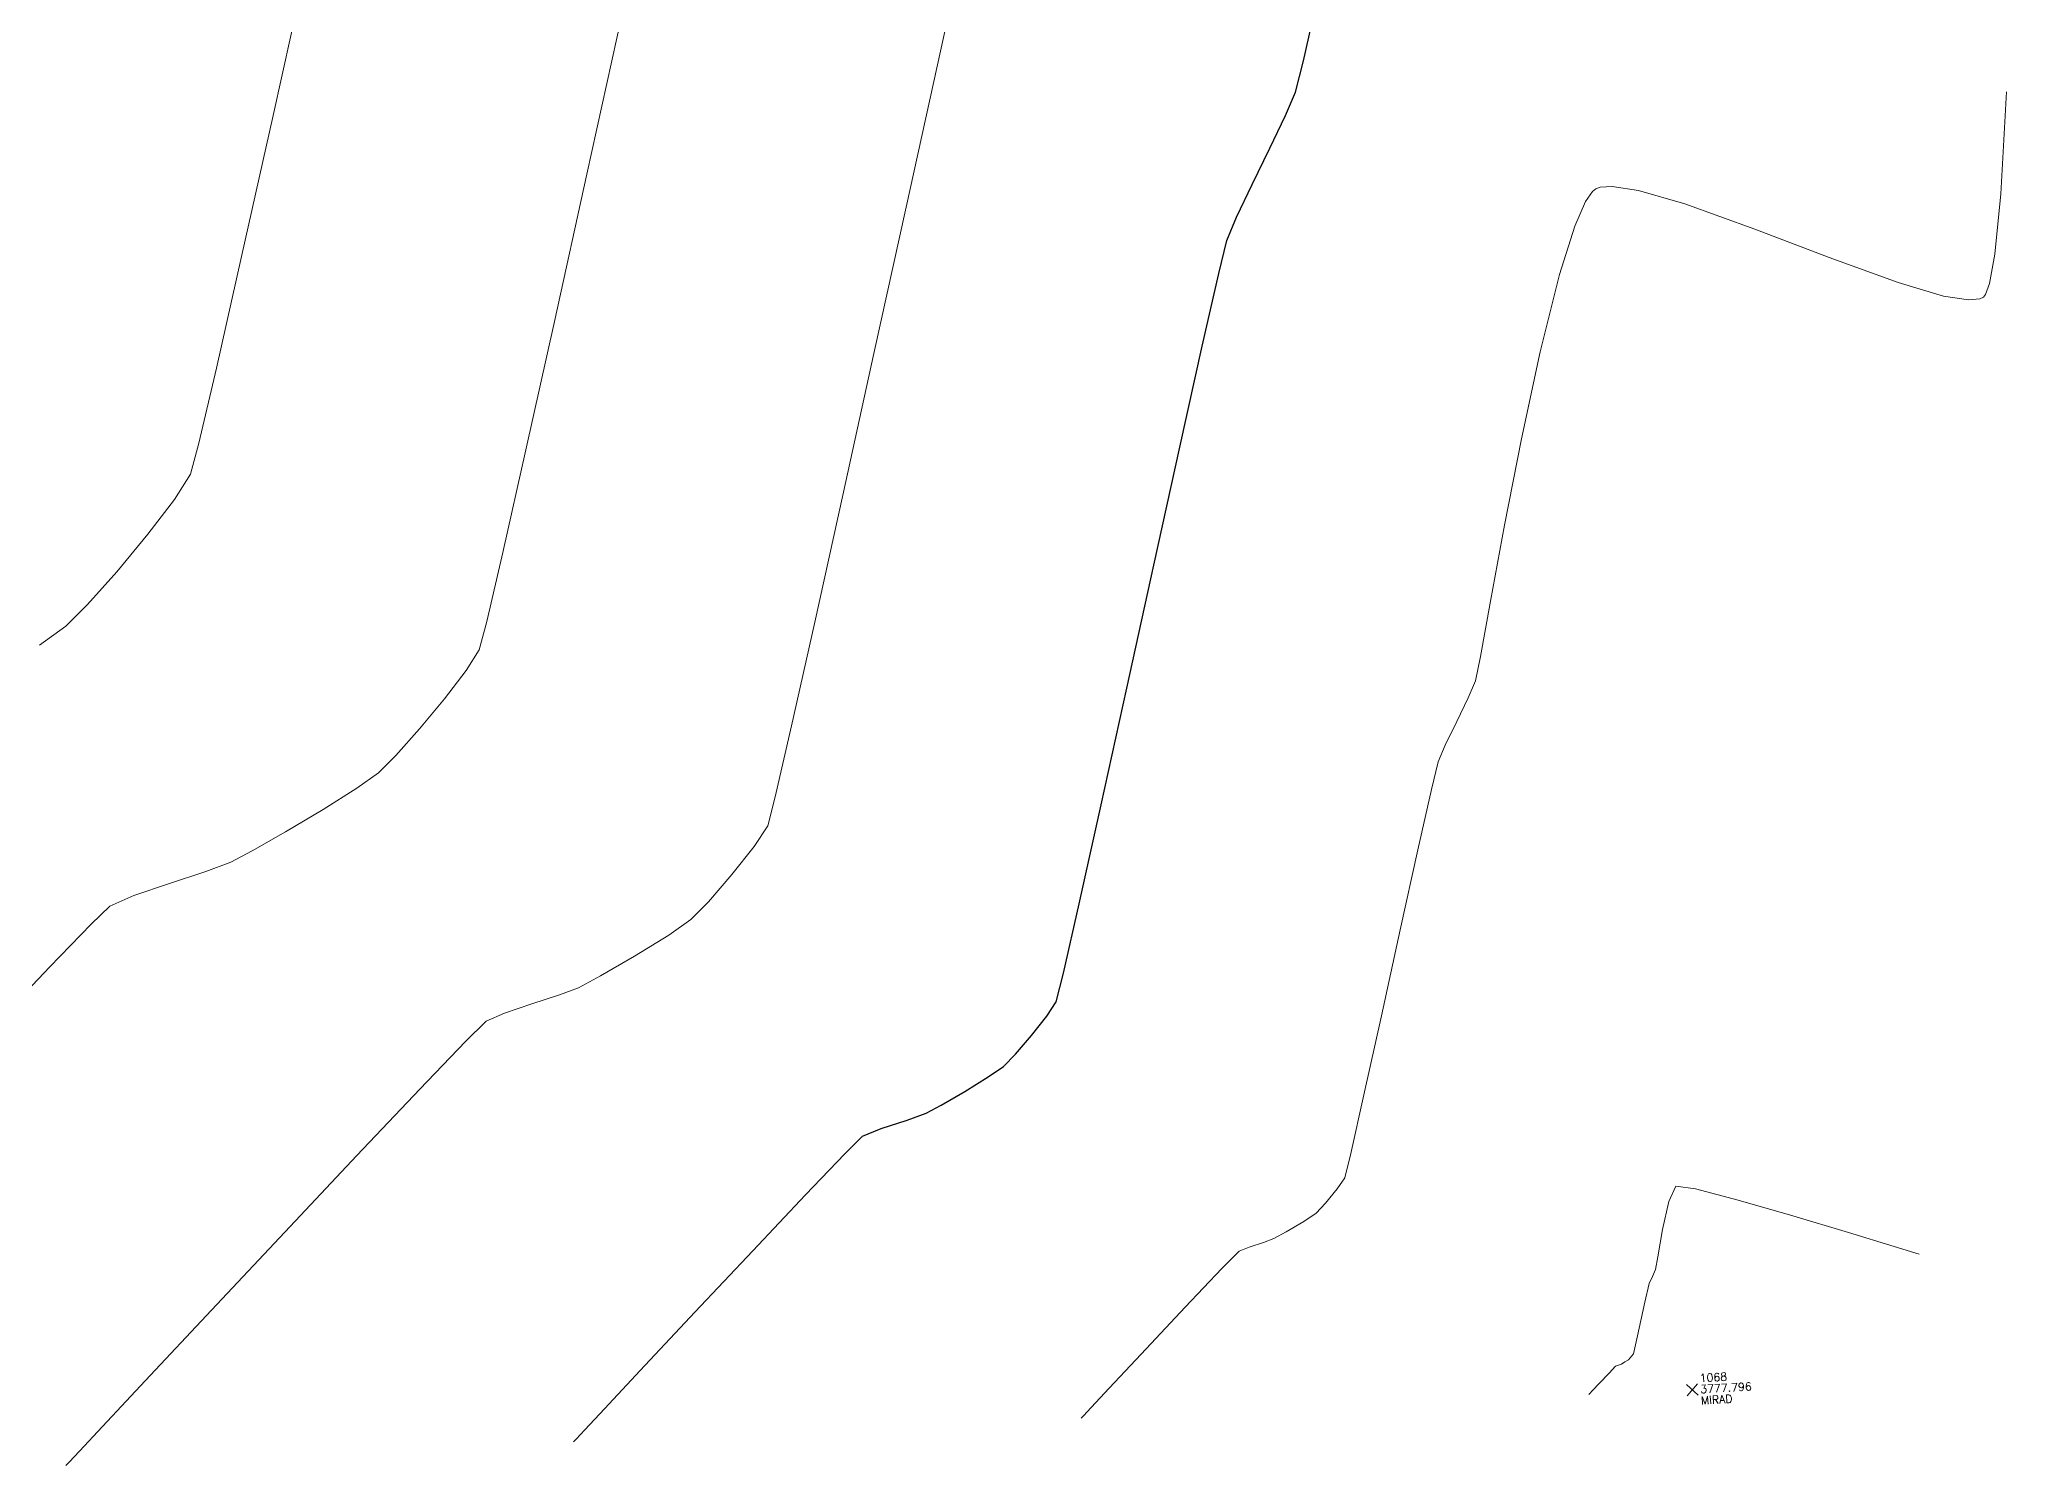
# Model space of a CAD drawing. Header units: millimetres. Extents: x 736950 to 740938, y 8500595 to 8502163.
# Drawn here: x 737324.07 to 737348.65, y 8500711.35 to 8500729.17 of the extents above; entities that cross this region are included whole.
import ezdxf

# ---------------------------------------------------------------- set-up
doc = ezdxf.new("R2010")
doc.units = ezdxf.units.MM
for name, color, linetype, lineweight in [('CONT-MJR', 80, 'Continuous', 30), ('CONT-MNR', 96, 'Continuous', 15), ('MIRADOR', 152, 'Continuous', 15)]:
    doc.layers.add(name, color=color, linetype=linetype, lineweight=lineweight)
doc.styles.add('5mm', font='arial.ttf', dxfattribs={"height": 3})

msp = doc.modelspace()

# ---------------------------------------------------------------- linework, layer by layer
at = {"layer": 'CONT-MJR', "elevation": 3780}
for points in [[(737339.8644415096, 8500728.907177895), (737340.0680497249, 8500729.797457736)], [(737339.6430816896, 8500728.223154027), (737339.7671279005, 8500728.514298722)], [(737338.908071165, 8500726.658818945), (737339.0304882359, 8500726.950345064)], [(737338.8070365683, 8500726.247846967), (737338.908071165, 8500726.658818945)], [(737336.4691259667, 8500716.727241935), (737336.6599714495, 8500716.968495153)], [(737336.2672420135, 8500716.493925557), (737336.4691259667, 8500716.727241935)], [(737335.9269023009, 8500716.207686499), (737336.1171496293, 8500716.340474423)], [(737335.3386772146, 8500715.856876088), (737335.6324966054, 8500716.027127195)], [(737334.5869348532, 8500715.562741738), (737334.9118469385, 8500715.66943529)], [(737334.9118469385, 8500715.66943529), (737335.1501888001, 8500715.755012754)], [(737334.1352032999, 8500715.24775961), (737334.356990652, 8500715.466751987)], [(737334.356990652, 8500715.466751987), (737334.5869348532, 8500715.562741738)], [(737332.984142532, 8500714.03652797), (737333.6431807465, 8500714.733805738)], [(737330.8838833442, 8500711.797609538), (737331.1289169389, 8500712.059126394)]]:
    msp.add_lwpolyline(points, dxfattribs=at)
at = {"layer": 'CONT-MJR', "extrusion": (0.9706670033164071, -0.2404278866370251, 0), "elevation": -1328100.809383885}
msp.add_lwpolyline([(8428653.714924673, 3780), (8428654.119676432, 3780)], dxfattribs=at)
at = {"layer": 'CONT-MJR', "extrusion": (0.9021340166480231, -0.431455925914229, 0), "elevation": -3002510.392619038}
msp.add_lwpolyline([(7986925.199351875, 3780.00000000001), (7986925.654806239, 3780.00000000001)], dxfattribs=at)
at = {"layer": 'CONT-MJR', "extrusion": (0.8984061254823044, -0.439165610784672, 0), "elevation": -3070797.046430087}
msp.add_lwpolyline([(7960919.564173521, 3780), (7960920.066013938, 3780)], dxfattribs=at)
at = {"layer": 'CONT-MJR', "extrusion": (0.9029069439234348, -0.4298360741199413, 0), "elevation": -2988170.568848304}
msp.add_lwpolyline([(7992300.30602411, 3780.000000000011), (7992300.761299801, 3780.000000000011)], dxfattribs=at)
at = {"layer": 'CONT-MJR', "extrusion": (0.9753527866216736, -0.2206511763606443, 0), "elevation": -1156529.786379822}
msp.add_lwpolyline([(8453900.777479742, 3780), (8453901.709294517, 3780)], dxfattribs=at)
at = {"layer": 'CONT-MJR', "extrusion": (0.9762956516364995, -0.2164412174140194, 0), "elevation": -1120046.870914734}
msp.add_lwpolyline([(8458810.355538929, 3780.000000000006), (8458811.648760745, 3780.000000000006)], dxfattribs=at)
at = {"layer": 'CONT-MJR', "extrusion": (0.9766350194418061, -0.2149047202829741, 0), "elevation": -1106735.303871545}
msp.add_lwpolyline([(8460560.802049441, 3780.000000000013), (8460562.309396634, 3780.000000000013)], dxfattribs=at)
at = {"layer": 'CONT-MJR', "extrusion": (0.9767193773613434, -0.2145209963776739, 0), "elevation": -1103411.173096476}
msp.add_lwpolyline([(8460993.396927252, 3780.000000000013), (8460994.971106948, 3780.000000000013)], dxfattribs=at)
at = {"layer": 'CONT-MJR', "extrusion": (0.976609187689619, -0.2150220791458928, 0), "elevation": -1107751.984935164}
msp.add_lwpolyline([(8460424.678741865, 3780), (8460426.172459211, 3780)], dxfattribs=at)
at = {"layer": 'CONT-MJR', "extrusion": (0.976226891607462, -0.2167511386416055, 0), "elevation": -1122732.116069574}
msp.add_lwpolyline([(8458448.521104489, 3780.000000000006), (8458449.787067251, 3780.000000000006)], dxfattribs=at)
at = {"layer": 'CONT-MJR', "extrusion": (0.9751594260884168, -0.221504161836544, 0), "elevation": -1163923.309558002}
msp.add_lwpolyline([(8452877.98659486, 3780.000000000013), (8452878.87752429, 3780.000000000013)], dxfattribs=at)
at = {"layer": 'CONT-MJR', "extrusion": (0.9697415244592545, -0.2441339299225756, 0), "elevation": -1360287.39383599}
msp.add_lwpolyline([(8423507.328955993, 3780), (8423507.697685283, 3780)], dxfattribs=at)
at = {"layer": 'CONT-MJR', "extrusion": (0.834643422188462, -0.5507906660406773, 0), "elevation": -4066702.367717153}
msp.add_lwpolyline([(7501185.651682208, 3780.000000000013), (7501185.864062303, 3780.000000000013)], dxfattribs=at)
at = {"layer": 'CONT-MJR', "extrusion": (-0.7148872510183081, 0.6992397431006668, 0), "elevation": 5416926.520219363}
msp.add_lwpolyline([(-6592628.453462724, 3780.000000000003), (-6592628.668113542, 3780.000000000003)], dxfattribs=at)
at = {"layer": 'CONT-MJR', "extrusion": (0.5228085166220724, -0.8524501480716796, 0), "elevation": -6860951.287761732}
msp.add_lwpolyline([(5072788.605468102, 3780.000000000009), (5072788.950832224, 3780.000000000009)], dxfattribs=at)
at = {"layer": 'CONT-MJR', "extrusion": (0.4754364991014167, -0.8797500413880006, 0), "elevation": -7127948.994829929}
msp.add_lwpolyline([(4690221.167314949, 3780.000000000013), (4690221.381567185, 3780.000000000013)], dxfattribs=at)
at = {"layer": 'CONT-MJR', "extrusion": (0.7223507943930658, -0.6915268106441765, 0), "elevation": -5345858.605180296}
msp.add_lwpolyline([(6650384.023522846, 3780), (6650384.735024622, 3780)], dxfattribs=at)
at = {"layer": 'CONT-MJR', "extrusion": (0.7286238278141463, -0.6849140950086087, 0), "elevation": -5285020.479975972}
msp.add_lwpolyline([(6698831.498637477, 3780), (6698832.554002432, 3780)], dxfattribs=at)
at = {"layer": 'CONT-MJR', "extrusion": (0.7295564425246527, -0.6839206073593435, 0), "elevation": -5275887.479421277}
msp.add_lwpolyline([(6706025.859130835, 3780), (6706026.858385588, 3780)], dxfattribs=at)
at = {"layer": 'CONT-MJR', "extrusion": (0.7299020261365985, -0.6835517772939284, 0), "elevation": -5272497.351349717}
msp.add_lwpolyline([(6708690.959185481, 3780.000000000003), (6708691.616019906, 3780.000000000003)], dxfattribs=at)
at = {"layer": 'CONT-MJR', "extrusion": (0.7289441512458474, -0.6845731694745794, 0), "elevation": -5281886.182739816}
msp.add_lwpolyline([(6701300.929682746, 3780.000000000003), (6701301.08642556, 3780.000000000003)], dxfattribs=at)
at = {"layer": 'CONT-MJR', "extrusion": (0.7274287117049759, -0.6861832622464928, 0), "elevation": -5296690.497390842}
msp.add_lwpolyline([(6689605.735955605, 3780.000000000013), (6689605.786026132, 3780.000000000013)], dxfattribs=at)
at = {"layer": 'CONT-MNR', "extrusion": (0.9764628717626477, -0.2156855583228585, 0), "elevation": -1113503.91331875}
msp.add_lwpolyline([(8459678.6863197, 3781.00000000001), (8459680.339782188, 3781.00000000001)], dxfattribs=at)
at = {"layer": 'CONT-MNR', "extrusion": (0.9764284376948598, -0.2158413909813762, 0), "elevation": -1114861.964426672}
msp.add_lwpolyline([(8459498.458551873, 3783), (8459500.548085261, 3783)], dxfattribs=at)
at = {"layer": 'CONT-MNR', "extrusion": (0.9766696222234444, -0.2147474074952113, 0), "elevation": -1105380.488120425}
msp.add_lwpolyline([(8460742.205611082, 3782), (8460744.235748973, 3782)], dxfattribs=at)
at = {"layer": 'CONT-MNR', "extrusion": (0.9766682873005514, -0.214753478624696, 0), "elevation": -1105429.096405542}
msp.add_lwpolyline([(8460735.79010703, 3781.000000000013), (8460737.612854334, 3781.000000000013)], dxfattribs=at)
at = {"layer": 'CONT-MNR', "extrusion": (0.9983610353778685, -0.05722973911552062, 0), "elevation": 249645.6905534426}
msp.add_lwpolyline([(8528993.11769597, 3779.000000000013), (8528994.395925885, 3779.000000000013)], dxfattribs=at)
at = {"layer": 'CONT-MNR'}
for points, elevation in [([(737326.5954299613, 8500726.458239587), (737326.9881280875, 8500728.220719963)], 3783), ([(737343.3921524638, 8500727.147873249), (737343.4775764782, 8500727.270580927)], 3779), ([(737343.4775764782, 8500727.270580927), (737343.5184688604, 8500727.303965744)], 3779), ([(737343.5184688604, 8500727.303965744), (737343.572411214, 8500727.325350141)], 3779), ([(737343.572411214, 8500727.325350141), (737343.7252714105, 8500727.336839104)], 3779), ([(737343.7252714105, 8500727.336839104), (737344.0529106898, 8500727.285574289)], 3779), ([(737343.2566030517, 8500726.839142445), (737343.3921524638, 8500727.147873249)], 3779), ([(737343.0667494289, 8500726.237277715), (737343.2566030517, 8500726.839142445)], 3779), ([(737347.864339896, 8500725.966625758), (737348.1768643326, 8500725.917643834)], 3779), ([(737348.1768643326, 8500725.917643834), (737348.3177101677, 8500725.930947399)], 3779), ([(737330.1476121884, 8500724.042383457), (737330.5044251225, 8500725.647992302)], 3782), ([(737325.9570805823, 8500723.741882114), (737326.060917509, 8500724.128391966)], 3783), ([(737329.8591148348, 8500722.76221734), (737330.1476121884, 8500724.042383457)], 3782), ([(737325.0344097205, 8500722.521582292), (737325.421944182, 8500722.988817954)], 3783), ([(737329.5637031964, 8500721.543173676), (737329.6580921434, 8500721.898734046)], 3782), ([(737329.1313985403, 8500720.934818234), (737329.4003088652, 8500721.286835948)], 3782), ([(737342.0170447694, 8500721.157449692), (737342.0782806609, 8500721.46218222)], 3779), ([(737328.0371549618, 8500719.815351684), (737328.3051759145, 8500720.007145036)], 3782), ([(737333.1703258106, 8500719.34446524), (737333.2645012154, 8500719.708345892)], 3781), ([(737327.1452289171, 8500719.27099276), (737327.6164077382, 8500719.551060565)], 3782), ([(737333.0002739832, 8500719.086776344), (737333.1703258106, 8500719.34446524)], 3781), ([(737326.1487949013, 8500718.774132878), (737326.4607551724, 8500718.890411435)], 3782), ([(737326.4607551724, 8500718.890411435), (737326.7259131705, 8500719.031869357)], 3782), ([(737325.2462215417, 8500718.473607155), (737325.6952556843, 8500718.626662945)], 3782), ([(737332.4293551487, 8500718.39688479), (737332.7228379912, 8500718.736061592)], 3781), ([(737324.1971102635, 8500717.58309057), (737324.7138682603, 8500718.116028855)], 3782), ([(737331.9345963297, 8500717.9807732), (737332.211162772, 8500718.17380973)], 3781), ([(737331.0794814592, 8500717.470792912), (737331.5066127328, 8500717.718290437)], 3781), ([(737330.8054719863, 8500717.322712094), (737331.0794814592, 8500717.470792912)], 3781), ([(737329.8798378864, 8500717.005052505), (737330.2220608635, 8500717.121701112)], 3781), ([(737330.2220608635, 8500717.121701112), (737330.5677172982, 8500717.234092565)], 3781), ([(737329.3948298898, 8500716.651879761), (737329.6523835729, 8500716.903661506)], 3781), ([(737329.6523835729, 8500716.903661506), (737329.8798378864, 8500717.005052505)], 3781), ([(737328.034845246, 8500715.225562211), (737328.8221426607, 8500716.05627282)], 3781), ([(737344.4342717313, 8500714.65360282), (737344.5213557632, 8500714.842036983)], 3778), ([(737344.767482888, 8500714.807743652), (737345.3003227824, 8500714.668856079)], 3778), ([(737339.6478077947, 8500714.271376643), (737339.8690955107, 8500714.403053997)], 3779), ([(737339.3647043429, 8500714.140564198), (737339.4949056144, 8500714.187313411)], 3779), ([(737339.0615977314, 8500714.029842466), (737339.1872115332, 8500714.082279697)], 3779), ([(737344.2669616379, 8500713.800600667), (737344.2932871666, 8500713.961484915)], 3778), ([(737347.2504141784, 8500714.08836815), (737347.5614002462, 8500713.994843842)], 3778), ([(737344.1874482163, 8500713.628859336), (737344.2271379738, 8500713.714745678)], 3778), ([(737344.2271379738, 8500713.714745678), (737344.2669616379, 8500713.800600667)], 3778), ([(737343.9291233439, 8500712.67380381), (737343.9901936526, 8500712.748339932)], 3778), ([(737343.6848876299, 8500712.507474132), (737343.7662048105, 8500712.592932947)], 3778), ([(737343.7662048105, 8500712.592932947), (737343.8396224282, 8500712.61961407)], 3778), ([(737343.8840856215, 8500712.646034267), (737343.9291233439, 8500712.67380381)], 3778), ([(737343.4316256555, 8500712.239374094), (737343.4410317431, 8500712.249326957)], 3778), ([(737343.4410317431, 8500712.249326957), (737343.4775765807, 8500712.28803347)], 3778), ([(737343.4775765807, 8500712.28803347), (737343.5614699444, 8500712.376889441)], 3778), ([(737337.0869247596, 8500711.943152068), (737337.115235872, 8500711.973192113)], 3779), ([(737324.4401569074, 8500711.395890234), (737324.5688316361, 8500711.532842651)], 3781)]:
    msp.add_lwpolyline(points, dxfattribs=dict(at, elevation=elevation))
at = {"layer": 'CONT-MNR', "extrusion": (0.9765094060852235, -0.2154747777051511, 0), "elevation": -1111681.796368925}
msp.add_lwpolyline([(8459914.680350626, 3782.000000000013), (8459916.564420015, 3782.000000000013)], dxfattribs=at)
at = {"layer": 'CONT-MNR', "extrusion": (0.2793885032761966, 0.9601781419284063, 0), "elevation": 8368217.981445154}
msp.add_lwpolyline([(1667023.830389981, 3779), (1667023.225308652, 3779)], dxfattribs=at)
at = {"layer": 'CONT-MNR', "extrusion": (0.9952696681331146, -0.0971508501980308, 0), "elevation": -91992.20120715047}
msp.add_lwpolyline([(8532149.265249673, 3779.00000000001), (8532150.022557884, 3779.00000000001)], dxfattribs=at)
at = {"layer": 'CONT-MNR', "extrusion": (0.9767219241751859, -0.214509400343021, 0), "elevation": -1103314.705207925}
msp.add_lwpolyline([(8461009.900349515, 3781), (8461011.775104078, 3781)], dxfattribs=at)
at = {"layer": 'CONT-MNR', "extrusion": (0.3392395040796845, 0.9407000366066592, 0), "elevation": 8246770.737633916}
msp.add_lwpolyline([(2190162.327227277, 3779.000000000013), (2190161.398836752, 3779.000000000013)], dxfattribs=at)
at = {"layer": 'CONT-MNR', "extrusion": (-0.3572426712047968, -0.9340116026423129, 0), "elevation": -8203188.742168305}
msp.add_lwpolyline([(-2348133.090864463, 3779.000000000013), (-2348132.098157569, 3779.000000000013)], dxfattribs=at)
at = {"layer": 'CONT-MNR', "extrusion": (0.9753554662496815, -0.2206393311648369, 0), "elevation": -1156439.074897337}
msp.add_lwpolyline([(8453911.835521871, 3783.00000000001), (8453913.265003, 3783.00000000001)], dxfattribs=at)
at = {"layer": 'CONT-MNR', "extrusion": (-0.3411946244635836, -0.9399926745656874, 0), "elevation": -8242199.228404111}
msp.add_lwpolyline([(-2207301.920746057, 3779.00000000001), (-2207301.001964431, 3779.00000000001)], dxfattribs=at)
at = {"layer": 'CONT-MNR', "extrusion": (0.9842691115237631, -0.1766757371577153, 0), "elevation": -776122.7582584522}
msp.add_lwpolyline([(8497273.725802887, 3779), (8497274.099009437, 3779)], dxfattribs=at)
at = {"layer": 'CONT-MNR', "extrusion": (0.9701143165458397, -0.2426483316093444, 0), "elevation": -1347379.973683782}
msp.add_lwpolyline([(8425590.292008413, 3779.000000000003), (8425591.288790422, 3779.000000000003)], dxfattribs=at)
at = {"layer": 'CONT-MNR', "extrusion": (-0.2826056044683769, -0.9592361921461592, 0), "elevation": -8362582.645609318}
msp.add_lwpolyline([(-1695062.632864168, 3779.000000000006), (-1695062.042541796, 3779.000000000006)], dxfattribs=at)
at = {"layer": 'CONT-MNR', "extrusion": (0.76681005946753, -0.6418740785383089, 0), "elevation": -4890989.494535384}
msp.add_lwpolyline([(6991726.976174964, 3779), (6991727.01790075, 3779)], dxfattribs=at)
at = {"layer": 'CONT-MNR', "extrusion": (0.9387185027769573, -0.3446847437067496, 0), "elevation": -2237907.979152917}
msp.add_lwpolyline([(8233941.510925528, 3779.00000000001), (8233941.655364739, 3779.00000000001)], dxfattribs=at)
at = {"layer": 'CONT-MNR', "extrusion": (0.4272868588506793, -0.9041161099402663, 0), "elevation": -7370584.0138033}
msp.add_lwpolyline([(4298896.973664147, 3779), (4298897.026039978, 3779)], dxfattribs=at)
at = {"layer": 'CONT-MNR', "extrusion": (0.9766477953765569, -0.2148466517917165, 0), "elevation": -1106236.244832685}
msp.add_lwpolyline([(8460626.60944386, 3781), (8460628.418927228, 3781)], dxfattribs=at)
at = {"layer": 'CONT-MNR', "extrusion": (0.9776565666720312, -0.2102085574924496, 0), "elevation": -1066057.14207194}
msp.add_lwpolyline([(8465784.54124083, 3779.000000000013), (8465785.65356507, 3779.000000000013)], dxfattribs=at)
at = {"layer": 'CONT-MNR', "extrusion": (0.9736550186887657, -0.2280261050454076, 0), "elevation": -1220485.793440385}
msp.add_lwpolyline([(8444902.299917012, 3783), (8444903.260827577, 3783)], dxfattribs=at)
at = {"layer": 'CONT-MNR', "extrusion": (0.981368976261172, -0.1921325907598689, 0), "elevation": -909661.0168350061}
msp.add_lwpolyline([(8484013.429049116, 3779), (8484014.531065196, 3779)], dxfattribs=at)
at = {"layer": 'CONT-MNR', "extrusion": (0.8432584673794393, -0.537508285696955, 0), "elevation": -3947453.089155615}
msp.add_lwpolyline([(7564625.709092555, 3783.00000000001), (7564626.085385784, 3783.00000000001)], dxfattribs=at)
at = {"layer": 'CONT-MNR', "extrusion": (0.7946624004317795, -0.6070516199961927, 0), "elevation": -4574452.871799277}
msp.add_lwpolyline([(7202799.527555285, 3783.000000000004), (7202800.075903497, 3783.000000000004)], dxfattribs=at)
at = {"layer": 'CONT-MNR', "extrusion": (0.976413719574342, -0.2159079623983295, 0), "elevation": -1115430.7448979}
msp.add_lwpolyline([(8459417.709352095, 3781.00000000001), (8459419.336287078, 3781.00000000001)], dxfattribs=at)
at = {"layer": 'CONT-MNR', "extrusion": (0.9833079398738591, -0.1819491560327421, 0), "elevation": -821664.7779556252}
msp.add_lwpolyline([(8492986.37869007, 3779.00000000001), (8492987.343832683, 3779.00000000001)], dxfattribs=at)
at = {"layer": 'CONT-MNR', "extrusion": (0.9739550886676307, -0.2267410092118927, 0), "elevation": -1209336.289824187}
msp.add_lwpolyline([(8446504.22141806, 3782), (8446505.107992096, 3782)], dxfattribs=at)
at = {"layer": 'CONT-MNR', "extrusion": (-0.7472071041692141, 0.6645912604594325, 0), "elevation": 5098571.391641509}
msp.add_lwpolyline([(-6841819.481612988, 3783), (-6841820.032684176, 3783)], dxfattribs=at)
at = {"layer": 'CONT-MNR', "extrusion": (0.7075717207400511, -0.7066415357230025, 0), "elevation": -5485253.242233281}
msp.add_lwpolyline([(6535894.425970213, 3783.000000000013), (6535894.806620879, 3783.000000000013)], dxfattribs=at)
at = {"layer": 'CONT-MNR', "extrusion": (0.9838785307799347, -0.1788380179668665, 0), "elevation": -794797.1369240716}
msp.add_lwpolyline([(8495542.138624594, 3779.00000000001), (8495542.840047669, 3779.00000000001)], dxfattribs=at)
at = {"layer": 'CONT-MNR', "extrusion": (0.5819408027798408, -0.8132311492189379, 0), "elevation": -6483972.638751111}
msp.add_lwpolyline([(5546531.652585912, 3783), (5546532.060556939, 3783)], dxfattribs=at)
at = {"layer": 'CONT-MNR', "extrusion": (0.9758878299857506, -0.2182726352195866, 0), "elevation": -1135919.927059799}
msp.add_lwpolyline([(8456689.494197926, 3781), (8456690.82131253, 3781)], dxfattribs=at)
at = {"layer": 'CONT-MNR', "extrusion": (0.8432584674371157, -0.5375082856064702, 0), "elevation": -3947448.865204834}
msp.add_lwpolyline([(7564625.866334613, 3782), (7564626.170319379, 3782)], dxfattribs=at)
at = {"layer": 'CONT-MNR', "extrusion": (0.9165846163207808, -0.3998407697122531, 0), "elevation": -2723098.540913751}
msp.add_lwpolyline([(8086449.410279259, 3779), (8086449.640187335, 3779)], dxfattribs=at)
at = {"layer": 'CONT-MNR', "extrusion": (0.7697006947487921, -0.6384049189215469, 0), "elevation": -4859379.314471356}
msp.add_lwpolyline([(7013724.863356533, 3782.00000000001), (7013725.353744183, 3782.00000000001)], dxfattribs=at)
at = {"layer": 'CONT-MNR', "extrusion": (0.8998874210652182, -0.4361222642890304, 0), "elevation": -3043828.943934661}
msp.add_lwpolyline([(7971262.751043672, 3779.000000000009), (7971263.079876236, 3779.000000000009)], dxfattribs=at)
at = {"layer": 'CONT-MNR', "extrusion": (0.7472071040930139, -0.6645912605451052, 0), "elevation": -5098567.259651242}
msp.add_lwpolyline([(6841820.63400831, 3782.000000000003), (6841821.079185721, 3782.000000000003)], dxfattribs=at)
at = {"layer": 'CONT-MNR', "extrusion": (0.974557356765023, -0.2241382572770032, 0), "elevation": -1186762.943721694}
msp.add_lwpolyline([(8449703.522503585, 3781.000000000013), (8449704.43254545, 3781.000000000013)], dxfattribs=at)
at = {"layer": 'CONT-MNR', "extrusion": (0.9003490143614555, -0.4351685332585016, 0), "elevation": -3035381.190844656}
msp.add_lwpolyline([(7974483.072217582, 3779), (7974483.400971956, 3779)], dxfattribs=at)
at = {"layer": 'CONT-MNR', "extrusion": (0.9184087841552057, -0.3956327908383694, 0), "elevation": -2685982.680257931}
msp.add_lwpolyline([(8098852.546088221, 3779.00000000001), (8098852.775805522, 3779.00000000001)], dxfattribs=at)
at = {"layer": 'CONT-MNR', "extrusion": (-0.7075717231974421, 0.7066415332623767, 0), "elevation": 5485249.160227564}
msp.add_lwpolyline([(-6535895.907961851, 3782.00000000001), (-6535896.215466729, 3782.00000000001)], dxfattribs=at)
at = {"layer": 'CONT-MNR', "extrusion": (0.9723315970705115, -0.233604934319266, 0), "elevation": -1268869.686148382}
msp.add_lwpolyline([(8437765.065761263, 3779.000000000013), (8437765.41754385, 3779.000000000013)], dxfattribs=at)
at = {"layer": 'CONT-MNR', "extrusion": (-0.5319139182037154, 0.8467984315178974, 0), "elevation": 6806201.161168374}
msp.add_lwpolyline([(-5146018.913044458, 3782.00000000001), (-5146019.409912673, 3782.00000000001)], dxfattribs=at)
at = {"layer": 'CONT-MNR', "extrusion": (0.97587296663453, -0.2183390780229722, 0), "elevation": -1136487.7206147}
msp.add_lwpolyline([(8456612.33417778, 3779.00000000001), (8456613.107284708, 3779.00000000001)], dxfattribs=at)
at = {"layer": 'CONT-MNR', "extrusion": (0.4953803921831984, -0.8686761577483411, 0), "elevation": -7019114.744052456}
msp.add_lwpolyline([(4851587.675118044, 3782.00000000001), (4851588.157824679, 3782.00000000001)], dxfattribs=at)
at = {"layer": 'CONT-MNR', "extrusion": (-0.784277776152848, 0.6204098402126963, 0), "elevation": 4695655.884580946}
msp.add_lwpolyline([(-7124373.262778749, 3781.000000000003), (-7124373.709960552, 3781.000000000003)], dxfattribs=at)
at = {"layer": 'CONT-MNR', "extrusion": (0.9765648540483998, -0.215223339434709, 0), "elevation": -1109491.545087963}
msp.add_lwpolyline([(8460195.488493223, 3779.000000000013), (8460196.511964371, 3779.000000000013)], dxfattribs=at)
at = {"layer": 'CONT-MNR', "extrusion": (0.3092182329781046, -0.950991106369507, 0), "elevation": -7856113.263089769}
msp.add_lwpolyline([(3329767.371466649, 3782.000000000013), (3329767.848378804, 3782.000000000013)], dxfattribs=at)
at = {"layer": 'CONT-MNR', "extrusion": (0.6925162113143927, -0.7214023129064389, 0), "elevation": -5621828.392912367}
msp.add_lwpolyline([(6418792.857111569, 3782.000000000003), (6418793.181352602, 3782.000000000003)], dxfattribs=at)
at = {"layer": 'CONT-MNR', "extrusion": (-0.4071448247386449, 0.9133636141693725, 0), "elevation": 7464048.789941945}
msp.add_lwpolyline([(-4134469.25804276, 3782.000000000013), (-4134469.58479658, 3782.000000000013)], dxfattribs=at)
at = {"layer": 'CONT-MNR', "extrusion": (0.7148872519609131, -0.6992397421369685, 0), "elevation": -5416930.585613343}
msp.add_lwpolyline([(6592627.040171771, 3781.00000000001), (6592627.35221407, 3781.00000000001)], dxfattribs=at)
at = {"layer": 'CONT-MNR', "extrusion": (0.5228085153899465, -0.8524501488273435, 0), "elevation": -6860954.893773487}
msp.add_lwpolyline([(5072785.962595551, 3781), (5072786.464658458, 3781)], dxfattribs=at)
at = {"layer": 'CONT-MNR', "extrusion": (0.9767143265043534, -0.2145439917619396, 0), "elevation": -1103606.389883706}
msp.add_lwpolyline([(8460964.097928092, 3779), (8460965.20075284, 3779)], dxfattribs=at)
at = {"layer": 'CONT-MNR', "extrusion": (-0.7239636297607605, 0.6898381424534488, 0), "elevation": 5330323.324990191}
msp.add_lwpolyline([(-6662843.651145411, 3782), (-6662844.711545897, 3782)], dxfattribs=at)
at = {"layer": 'CONT-MNR', "extrusion": (0.3492621638143051, -0.9370250481858794, 0), "elevation": -7707863.306362752}
msp.add_lwpolyline([(3659876.105896948, 3781.000000000003), (3659876.359630495, 3781.000000000003)], dxfattribs=at)
at = {"layer": 'CONT-MNR', "extrusion": (0.9765294852182212, -0.2153837609928748, 0), "elevation": -1110881.321465756}
msp.add_lwpolyline([(8460010.999457244, 3779), (8460012.010620244, 3779)], dxfattribs=at)
at = {"layer": 'CONT-MNR', "extrusion": (0.7208401724690717, -0.6931013243060201, 0), "elevation": -5360361.320832407}
msp.add_lwpolyline([(6638701.211190377, 3781.000000000003), (6638702.037458067, 3781.000000000003)], dxfattribs=at)
at = {"layer": 'CONT-MNR', "extrusion": (0.9757529927728518, -0.2188746150078237, 0), "elevation": -1141128.619408647}
msp.add_lwpolyline([(8455983.457695194, 3779), (8455984.206187092, 3779)], dxfattribs=at)
at = {"layer": 'CONT-MNR', "extrusion": (0.7279755743020483, -0.6856030653516676, 0), "elevation": -5291359.616711577}
msp.add_lwpolyline([(6693826.094434509, 3781.000000000003), (6693827.409166437, 3781.000000000003)], dxfattribs=at)
at = {"layer": 'CONT-MNR', "extrusion": (0.9714382559112598, -0.237292467120408, 0), "elevation": -1300874.965843248}
msp.add_lwpolyline([(8432885.020884527, 3779.000000000013), (8432885.335760867, 3779.000000000013)], dxfattribs=at)
at = {"layer": 'CONT-MNR', "extrusion": (0.8228627133182481, -0.5682402265156267, 0), "elevation": -4223718.278391158}
msp.add_lwpolyline([(7413907.66434754, 3779), (7413907.83305274, 3779)], dxfattribs=at)
at = {"layer": 'CONT-MNR', "extrusion": (0.7699338056665117, -0.6381237614224081, 0), "elevation": -4856804.894420391}
msp.add_lwpolyline([(7015501.830246552, 3779.00000000001), (7015502.061023214, 3779.00000000001)], dxfattribs=at)
at = {"layer": 'CONT-MNR', "extrusion": (0.9745739673332963, -0.2240660219583486, 0), "elevation": -1186124.625636498}
msp.add_lwpolyline([(8449788.679531518, 3778), (8449789.039330384, 3778)], dxfattribs=at)
at = {"layer": 'CONT-MNR', "extrusion": (-0.137998718193471, -0.9904324074751185, 0), "elevation": -8521136.065072246}
msp.add_lwpolyline([(-442797.8425043415, 3778.00000000001), (-442797.5939996241, 3778.00000000001)], dxfattribs=at)
at = {"layer": 'CONT-MNR', "extrusion": (-0.2773948121167056, -0.9607560138821603, 0), "elevation": -8371648.50144795}
msp.add_lwpolyline([(-1649645.216832194, 3778.00000000001), (-1649644.506264513, 3778.00000000001)], dxfattribs=at)
at = {"layer": 'CONT-MNR', "extrusion": (0.5598698946019628, -0.8285805338760904, 0), "elevation": -6630712.083614323}
msp.add_lwpolyline([(5370239.539262512, 3779), (5370239.725171991, 3779)], dxfattribs=at)
at = {"layer": 'CONT-MNR', "extrusion": (-0.7247929816236814, 0.6889667145726662, 0), "elevation": 5322290.471664269}
msp.add_lwpolyline([(-6669260.946824324, 3779), (-6669261.11708712, 3779)], dxfattribs=at)
at = {"layer": 'CONT-MNR', "extrusion": (-0.2876734792256491, -0.9577285467971652, 0), "elevation": -8353491.802089225}
msp.add_lwpolyline([(-1739252.811201592, 3778.000000000009), (-1739252.084843416, 3778.000000000009)], dxfattribs=at)
at = {"layer": 'CONT-MNR', "extrusion": (0.7291203743763846, -0.6843854759338781, 0), "elevation": -5280165.14481744}
msp.add_lwpolyline([(6702658.614156382, 3781), (6702659.951045816, 3781)], dxfattribs=at)
at = {"layer": 'CONT-MNR', "extrusion": (-0.4817736804757729, 0.8762956811492499, 0), "elevation": 7093908.366806078}
msp.add_lwpolyline([(-4741547.775621161, 3779), (-4741547.950108135, 3779)], dxfattribs=at)
at = {"layer": 'CONT-MNR', "extrusion": (0.984730739498228, -0.1740843780678588, 0), "elevation": -753755.9119243966}
msp.add_lwpolyline([(8499274.468274739, 3778.00000000001), (8499274.81503684, 3778.00000000001)], dxfattribs=at)
at = {"layer": 'CONT-MNR', "extrusion": (-0.2917949318089715, -0.9564809029826983, 0), "elevation": -8345924.877894259}
msp.add_lwpolyline([(-1775207.321624642, 3778.00000000001), (-1775206.723854986, 3778.00000000001)], dxfattribs=at)
at = {"layer": 'CONT-MNR', "extrusion": (0.7102266808697398, -0.7039730547263531, 0), "elevation": -5460595.748549207}
msp.add_lwpolyline([(6556500.437849876, 3779.00000000001), (6556500.741999866, 3779.00000000001)], dxfattribs=at)
at = {"layer": 'CONT-MNR', "extrusion": (0.3119862900917929, -0.9500866038392288, 0), "elevation": -7846374.855084006}
msp.add_lwpolyline([(3352642.333916887, 3779), (3352642.520734393, 3779)], dxfattribs=at)
at = {"layer": 'CONT-MNR', "extrusion": (0.7254261301182826, -0.6883000288693969, 0), "elevation": -5316156.696751194}
msp.add_lwpolyline([(6674149.607995232, 3779.000000000003), (6674150.275217561, 3779.000000000003)], dxfattribs=at)
at = {"layer": 'CONT-MNR', "extrusion": (0.9752206381718541, -0.2212345065392864, 0), "elevation": -1161577.915876925}
msp.add_lwpolyline([(8453197.106218165, 3778), (8453197.347512094, 3778)], dxfattribs=at)
at = {"layer": 'CONT-MNR', "extrusion": (0.7297323892891604, -0.6837328718310488, 0), "elevation": -5274166.289803676}
msp.add_lwpolyline([(6707378.784364611, 3781), (6707379.995346048, 3781)], dxfattribs=at)
at = {"layer": 'CONT-MNR', "extrusion": (-0.7285910878360693, 0.6849489227131125, 0), "elevation": 5285336.25915641}
msp.add_lwpolyline([(-6698582.304560191, 3779.000000000003), (-6698583.107043021, 3779.000000000003)], dxfattribs=at)
at = {"layer": 'CONT-MNR', "extrusion": (0.9761673693507666, -0.2170190475852384, 0), "elevation": -1125045.440805005}
msp.add_lwpolyline([(8458136.32347518, 3778.000000000003), (8458136.75269867, 3778.000000000003)], dxfattribs=at)
at = {"layer": 'CONT-MNR', "extrusion": (0.9757711918943087, -0.2187934666967008, 0), "elevation": -1140421.387454769}
msp.add_lwpolyline([(8456076.658161256, 3778.00000000001), (8456076.889988778, 3778.00000000001)], dxfattribs=at)
at = {"layer": 'CONT-MNR', "extrusion": (0.7296930060904689, -0.6837749021883263, 0), "elevation": -5274543.761894334}
msp.add_lwpolyline([(6707083.159125069, 3779.000000000013), (6707083.745353267, 3779.000000000013)], dxfattribs=at)
at = {"layer": 'CONT-MNR', "extrusion": (0.7267694597968352, -0.6868814688915522, 0), "elevation": -5303103.022208232}
msp.add_lwpolyline([(6684525.770620411, 3778), (6684525.9502987, 3778)], dxfattribs=at)
at = {"layer": 'CONT-MNR', "extrusion": (0.5108271314952527, -0.8596834543762791, 0), "elevation": -6931266.750969839}
msp.add_lwpolyline([(4976276.942252631, 3778.00000000001), (4976276.993973057, 3778.00000000001)], dxfattribs=at)
at = {"layer": 'CONT-MNR', "extrusion": (0.7299095026966181, -0.6835437936761446, 0), "elevation": -5272428.4005735}
msp.add_lwpolyline([(6708744.183751361, 3781), (6708744.962380964, 3781)], dxfattribs=at)
at = {"layer": 'CONT-MNR', "extrusion": (0.7298813315584345, -0.683573874458706, 0), "elevation": -5272696.023579005}
msp.add_lwpolyline([(6708535.503909763, 3779), (6708535.834479201, 3779)], dxfattribs=at)
at = {"layer": 'CONT-MNR', "extrusion": (-0.729311132202727, 0.6841821924350097, 0), "elevation": 5278287.588749353}
msp.add_lwpolyline([(-6704136.797763806, 3779.000000000013), (-6704136.938841435, 3779.000000000013)], dxfattribs=at)
at = {"layer": 'CONT-MNR', "extrusion": (0.7296342344803913, -0.6838376151355038, 0), "elevation": -5275129.054230938}
msp.add_lwpolyline([(6706620.426534923, 3781), (6706620.849831928, 3781)], dxfattribs=at)
at = {"layer": 'CONT-MNR', "extrusion": (0.7273196687405867, -0.6862988412223084, 0), "elevation": -5297757.812995482}
msp.add_lwpolyline([(6688759.443281253, 3781.00000000001), (6688759.505402793, 3781.00000000001)], dxfattribs=at)
at = {"layer": 'MIRADOR', "linetype": 'Continuous', "extrusion": (0.665787337252013, 0.7461415559763941, 0), "elevation": 6833649.484006735}
msp.add_lwpolyline([(5109502.965739041, 0), (5109503.16570884, 0)], dxfattribs=at)
at = {"layer": 'MIRADOR', "linetype": 'Continuous', "extrusion": (0.7461415586651008, -0.6657873342388049, 0), "elevation": -5109503.038127023}
msp.add_lwpolyline([(6833649.60462578, 0), (6833649.404655986, 0)], dxfattribs=at)

# ---------------------------------------------------------------- texts
at = {"layer": 'MIRADOR', "color": 2, "insert": (737344.8149878543, 8500712.495178355), "char_height": 0.1, "width": 0.45, "attachment_point": 1, "rotation": 3.2572437629721005, "style": '5mm'}
msp.add_mtext('\\Ftxt.shx;\\W1.0000000000;\\T1.0000000000;\\o\\l1068', dxfattribs=at)
at = {"layer": 'MIRADOR', "color": 1, "insert": (737344.8229425158, 8500712.355404526), "char_height": 0.1, "width": 0.8333333333333334, "attachment_point": 1, "rotation": 3.2572437629721005, "style": '5mm'}
msp.add_mtext('\\Ftxt.shx;\\W1.0000000000;\\T1.0000000000;\\o\\l3777.796', dxfattribs=at)
at = {"layer": 'MIRADOR', "color": 3, "insert": (737344.8308971773, 8500712.215630697), "char_height": 0.1, "width": 0.5666666666666668, "attachment_point": 1, "rotation": 3.2572437629721005, "style": '5mm'}
msp.add_mtext('\\Ftxt.shx;\\W1.0000000000;\\T1.0000000000;\\o\\lMIRAD', dxfattribs=at)

doc.saveas('drawing.dxf')
